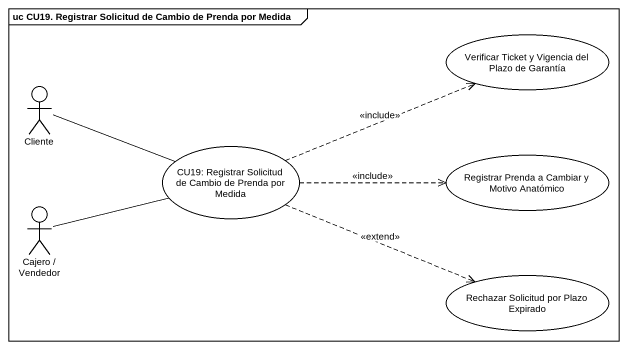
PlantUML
@startuml
mainframe uc CU19. Registrar Solicitud de Cambio de Prenda por Medida
usecase "Verificar Ticket y Vigencia del Plazo de Garantía" as Verificar_Ticket_y_Vigencia
actor Cliente
usecase "CU19: Registrar Solicitud de Cambio de Prenda por Medida" as CU19_Registrar_Solicitud_de
usecase "Registrar Prenda a Cambiar y Motivo Anatómico" as Registrar_Prenda_a_Cambiar
actor "Cajero / Vendedor" as Cajero_Vendedor
usecase "Rechazar Solicitud por Plazo Expirado" as Rechazar_Solicitud_por
Cliente -right- CU19_Registrar_Solicitud_de
CU19_Registrar_Solicitud_de .right.> Verificar_Ticket_y_Vigencia : <<include>>
CU19_Registrar_Solicitud_de .right.> Registrar_Prenda_a_Cambiar : <<include>>
CU19_Registrar_Solicitud_de .right.> Rechazar_Solicitud_por : <<extend>>
Cajero_Vendedor -right- CU19_Registrar_Solicitud_de
@enduml
